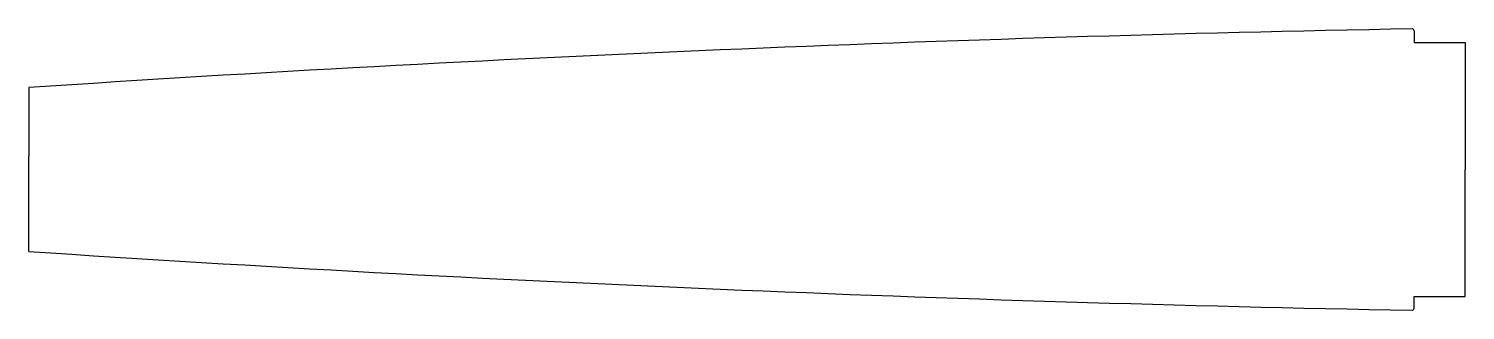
# Model space of a CAD drawing. Extents: x 0 to 1406, y 4 to 279.
import ezdxf

# ---------------------------------------------------------------- set-up
doc = ezdxf.new("R2010")
doc.units = 0
doc.layers.get('0').update_dxf_attribs({"linetype": 'CONTINUOUS'})

msp = doc.modelspace()

# ---------------------------------------------------------------- linework, layer by layer
at = {"linetype": 'CONTINUOUS'}
for p, q in [((1356, 276.8), (1356, 265.3)), ((1356, 265.3), (1406, 265.3)), ((1406, 265.3), (1406, 141.3)), ((0.5, 221.4), (0.5, 154.3)), ((0.5, 61.3), (0.5, 154.3)), ((1406, 17.3), (1406, 141.3)), ((1356, 17.3), (1406, 17.3)), ((1356, 5.8), (1356, 17.3))]:
    msp.add_line(p, q, dxfattribs=at)
for centre, radius, start, end in [((1875, -27996.7), 28280.2, 91.05569, 93.80052), ((1353.9, 276.7), 2.01, 1.9041, 90.729), ((1875, 28279.3), 28280.2, 266.19948, 268.94431), ((1353.9, 5.9), 2.01, 269.271, 358.0959)]:
    msp.add_arc(centre, radius, start, end, dxfattribs=at)

doc.saveas('drawing.dxf')
